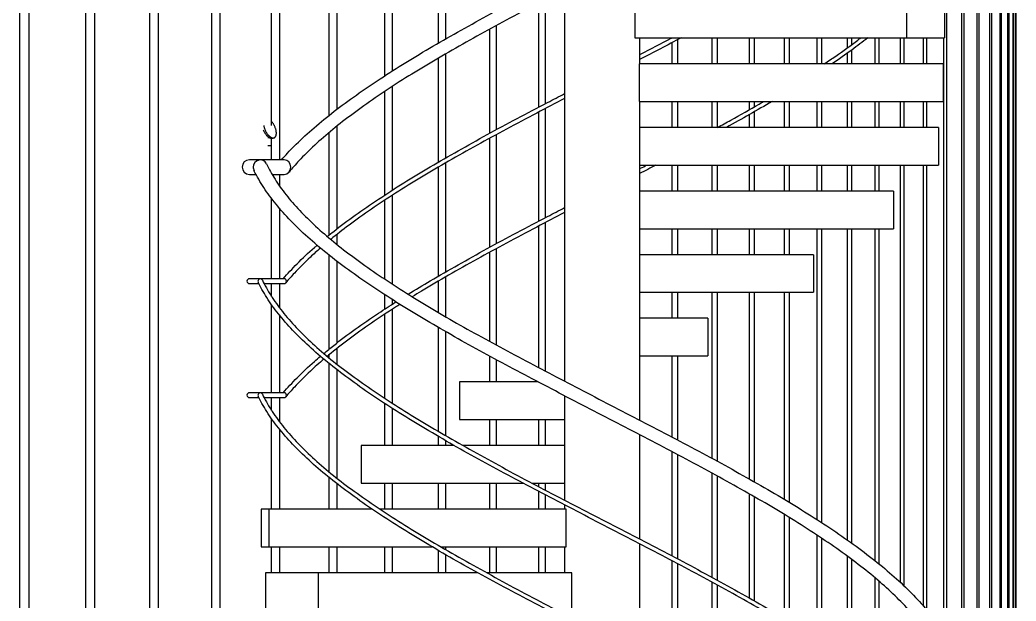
# Model space of a CAD drawing. Header units: millimetres. Extents: x 0 to 157650, y 0 to 89100.
# Drawn here: x 35565 to 38477, y 65629 to 67328 of the extents above; entities that cross this region are included whole.
import ezdxf

# ---------------------------------------------------------------- set-up
doc = ezdxf.new("R2010")
doc.units = ezdxf.units.MM
doc.header["$LTSCALE"] = 150
doc.layers.add('Visible', color=7, linetype='Continuous', lineweight=25)

msp = doc.modelspace()

# ---------------------------------------------------------------- linework, layer by layer
at = {"layer": 'Visible', "color": 9, "true_color": 0xc0c0c0}
for p, q in [((35565.3, 55508.9), (35565.3, 77170.4)), ((35591.2, 77170.4), (35591.2, 55508.9)), ((35758, 55508.9), (35758, 77170.4)), ((35783.1, 77170.4), (35783.1, 55508.9)), ((35944.9, 55508.9), (35944.9, 77170.4)), ((35969.2, 77170.4), (35969.2, 55508.9)), ((36125.8, 55508.9), (36125.8, 77170.4)), ((36149.4, 77170.4), (36149.4, 55508.9)), ((38400.4, 59508.9), (38400.4, 75020.4)), ((38404.8, 75020.4), (38404.8, 59508.9)), ((38430.5, 59508.9), (38430.5, 75020.4)), ((38433.9, 75020.4), (38433.9, 59508.9)), ((38453.1, 59508.9), (38453.1, 75020.4)), ((38455.5, 75020.4), (38455.5, 59508.9)), ((38468.2, 59508.9), (38468.2, 75020.4)), ((38469.7, 75020.4), (38469.7, 59508.9)), ((38476, 59508.9), (38476, 75020.4)), ((38476.4, 75020.4), (38476.4, 59508.9)), ((38477, 59508.9), (38477, 75020.4)), ((38363, 59508.9), (38363, 74988.2)), ((38368.4, 74994.2), (38368.4, 59508.9)), ((38324.5, 74945.5), (38324.5, 59508.9)), ((36300.8, 67018.7), (36300.8, 68577.4)), ((36323.6, 68577.4), (36323.6, 66918.6)), ((36469.6, 67049.2), (36469.6, 68391.4)), ((36491.6, 68391.4), (36491.6, 67066.3)), ((36632.3, 67164.8), (36632.3, 68391.4)), ((38318.1, 65380.6), (38318.1, 68308.1)), ((36653.4, 68205.4), (36653.4, 67178.3)), ((36788.5, 67260.2), (36788.5, 68205.4)), ((36808.8, 68205.4), (36808.8, 67271.8)), ((37157.4, 68019.4), (37157.4, 66271.3)), ((38273.3, 67532.1), (38273.3, 65520)), ((37081.7, 67072.8), (37081.7, 67377.8)), ((37100.3, 67387.5), (37100.3, 67082.5)), ((37362.6, 67385.4), (37362.6, 67275.4)), ((38156.3, 67385.4), (38156.3, 67275.4)), ((38268.3, 67385.4), (38268.3, 67275.4)), ((36938.4, 66996.3), (36938.4, 67301)), ((36957.8, 67311.6), (36957.8, 67006.8)), ((37362.6, 67275.4), (38156.3, 67275.4)), ((37376.5, 67275.4), (37376.5, 67199.4)), ((37471.8, 67199.4), (37471.8, 67261.6)), ((37487.7, 67269.9), (37487.7, 67199.4)), ((37588.3, 67199.4), (37588.3, 67275.4)), ((37603.2, 67275.4), (37603.2, 67199.4)), ((37697.8, 67199.4), (37697.8, 67275.4)), ((37711.8, 67275.4), (37711.8, 67199.4)), ((37800.4, 67199.4), (37800.4, 67275.4)), ((37813.5, 67275.4), (37813.5, 67199.4)), ((37895.9, 67199.4), (37895.9, 67275.4)), ((37908, 67275.4), (37908, 67199.4)), ((37984.3, 67246.5), (37984.3, 67275.4)), ((37995.5, 67275.4), (37995.5, 67254.7)), ((38065.6, 67199.4), (38065.6, 67275.4)), ((38075.8, 67275.4), (38075.8, 67199.4)), ((38139.6, 67199.4), (38139.6, 67275.4)), ((38148.9, 67275.4), (38148.9, 67199.4)), ((38156.3, 67275.4), (38268.3, 67275.4)), ((38206.4, 67199.4), (38206.4, 67275.4)), ((38214.8, 67275.4), (38214.8, 67199.4)), ((38266, 65532.7), (38266, 67275.4)), ((37995.5, 67238.9), (37995.5, 67199.4)), ((36788.5, 66912.1), (36788.5, 67216.2)), ((36808.8, 67228.1), (36808.8, 66923.9)), ((37984.3, 67199.4), (37984.3, 67230.9)), ((38263.5, 67199.4), (37375.1, 67199.4)), ((37375.1, 67199.4), (37375.1, 67089.4)), ((38263.5, 67199.4), (38263.5, 67089.4)), ((36632.3, 66816.2), (36632.3, 67119.1)), ((36653.4, 67132.9), (36653.4, 66829.8)), ((37375.1, 67089.4), (38263.5, 67089.4)), ((37376.5, 67089.4), (37376.5, 66157.8)), ((37471.8, 67013.4), (37471.8, 67089.4)), ((37487.7, 67089.4), (37487.7, 67013.4)), ((37588.3, 67013.4), (37588.3, 67089.4)), ((37603.2, 67089.4), (37603.2, 67013.4)), ((37697.8, 67065.6), (37697.8, 67089.4)), ((37711.8, 67089.4), (37711.8, 67073.6)), ((37800.4, 67013.4), (37800.4, 67089.4)), ((37813.5, 67089.4), (37813.5, 67013.4)), ((37895.9, 67013.4), (37895.9, 67089.4)), ((37908, 67089.4), (37908, 67013.4)), ((37984.3, 67013.4), (37984.3, 67089.4)), ((37995.5, 67089.4), (37995.5, 67013.4)), ((38065.6, 67013.4), (38065.6, 67089.4)), ((38075.8, 67089.4), (38075.8, 67013.4)), ((38139.6, 67013.4), (38139.6, 67089.4)), ((38148.9, 67089.4), (38148.9, 67013.4)), ((38206.4, 67013.4), (38206.4, 67089.4)), ((38214.8, 67089.4), (38214.8, 67013.4)), ((37081.7, 66739.5), (37081.7, 67058.7)), ((37100.3, 67068.4), (37100.3, 66749.2)), ((37711.8, 67059.2), (37711.8, 67013.4)), ((37697.8, 67013.4), (37697.8, 67051.2)), ((36469.6, 66699.2), (36469.6, 66999)), ((36491.6, 67017.1), (36491.6, 66716.6)), ((38250.5, 67013.4), (37376.5, 67013.4)), ((38250.5, 67013.4), (38250.5, 66903.4)), ((36300.8, 66918.6), (36300.8, 66980.9)), ((36305.2, 66981.6), (36309, 66983.5)), ((36938.4, 66663), (36938.4, 66982.1)), ((36957.8, 66992.6), (36957.8, 66673.5)), ((36297.4, 66959.4), (36290.1, 66959.4)), ((36267.9, 66918.6), (36236, 66918.6)), ((36338, 66918.6), (36267.9, 66918.6)), ((36788.5, 66578.8), (36788.5, 66897.6)), ((36808.8, 66909.4), (36808.8, 66590.5)), ((37376.5, 66903.4), (38250.5, 66903.4)), ((37471.8, 66827.4), (37471.8, 66903.4)), ((37487.7, 66903.4), (37487.7, 66827.4)), ((37588.3, 66827.4), (37588.3, 66903.4)), ((37603.2, 66903.4), (37603.2, 66827.4)), ((37697.8, 66827.4), (37697.8, 66903.4)), ((37711.8, 66903.4), (37711.8, 66827.4)), ((37800.4, 66827.4), (37800.4, 66903.4)), ((37813.5, 66903.4), (37813.5, 66827.4)), ((37895.9, 66827.4), (37895.9, 66903.4)), ((37908, 66903.4), (37908, 66827.4)), ((37984.3, 66827.4), (37984.3, 66903.4)), ((37995.5, 66903.4), (37995.5, 66827.4)), ((38065.6, 66827.4), (38065.6, 66903.4)), ((38075.8, 66903.4), (38075.8, 66827.4)), ((38139.6, 65682.7), (38139.6, 66903.4)), ((38148.9, 66903.4), (38148.9, 65674)), ((38206.4, 65613.9), (38206.4, 66903.4)), ((38214.8, 66903.4), (38214.8, 65604.1)), ((36236, 66876.2), (36255.4, 66876.2)), ((36302.3, 66876.2), (36338, 66876.2)), ((36323.6, 66876.2), (36323.6, 66843)), ((38118.9, 66827.4), (37376.5, 66827.4)), ((38118.9, 66827.4), (38118.9, 66717.4)), ((36300.8, 66571), (36300.8, 66805.6)), ((36632.3, 66569.6), (36632.3, 66801.1)), ((36653.4, 66814.8), (36653.4, 66555.7)), ((36323.6, 66777.3), (36323.6, 66571)), ((37081.7, 66310.9), (37081.7, 66725.4)), ((37100.3, 66735.1), (37100.3, 66301.1)), ((37376.5, 66717.4), (38118.9, 66717.4)), ((37471.8, 66641.4), (37471.8, 66717.4)), ((37487.7, 66717.4), (37487.7, 66641.4)), ((37588.3, 66641.4), (37588.3, 66717.4)), ((37603.2, 66717.4), (37603.2, 66641.4)), ((37697.8, 66641.4), (37697.8, 66717.4)), ((37711.8, 66717.4), (37711.8, 66641.4)), ((37800.4, 66641.4), (37800.4, 66717.4)), ((37813.5, 66717.4), (37813.5, 66641.4)), ((37895.9, 65866.5), (37895.9, 66717.4)), ((37908, 66717.4), (37908, 65858.7)), ((37984.3, 65807), (37984.3, 66717.4)), ((37995.5, 66717.4), (37995.5, 65799)), ((38065.6, 65746.1), (38065.6, 66717.4)), ((38075.8, 66717.4), (38075.8, 65737.9)), ((36491.6, 66700.3), (36491.6, 66671.6)), ((36957.8, 66659.3), (36957.8, 66377.1)), ((36469.6, 66365.8), (36469.6, 66639.5)), ((36491.6, 66622.4), (36491.6, 66383.2)), ((36938.4, 66387.7), (36938.4, 66648.7)), ((37884.5, 66641.4), (37376.5, 66641.4)), ((37884.5, 66641.4), (37884.5, 66531.4)), ((36267.9, 66571), (36236, 66571)), ((36338, 66571), (36267.9, 66571)), ((36788.5, 66472.4), (36788.5, 66564.3)), ((36808.8, 66576.1), (36808.8, 66460.6)), ((36236, 66557), (36263.7, 66557)), ((36278.9, 66557), (36338, 66557)), ((36300.8, 66519.2), (36300.8, 66557)), ((36323.6, 66557), (36323.6, 66486.7)), ((36632.3, 66482.8), (36632.3, 66523.9)), ((36653.4, 66510.3), (36653.4, 66496.5)), ((37376.5, 66531.4), (37884.5, 66531.4)), ((37471.8, 66455.4), (37471.8, 66531.4)), ((37487.7, 66531.4), (37487.7, 66455.4)), ((37588.3, 66046), (37588.3, 66531.4)), ((37603.2, 66531.4), (37603.2, 66037.8)), ((37697.8, 65985.4), (37697.8, 66531.4)), ((37711.8, 66531.4), (37711.8, 65977.4)), ((37800.4, 65925.8), (37800.4, 66531.4)), ((37813.5, 66531.4), (37813.5, 65917.9)), ((36300.8, 66237.7), (36300.8, 66495.2)), ((36653.4, 66481.5), (36653.4, 66207.2)), ((36323.6, 66465.1), (36323.6, 66237.7)), ((36632.3, 66220.9), (36632.3, 66467.7)), ((37575.6, 66455.4), (37376.5, 66455.4)), ((37575.6, 66455.4), (37575.6, 66345.4)), ((36788.5, 66124.4), (36788.5, 66428.5)), ((36808.8, 66416.8), (36808.8, 66112.6)), ((36491.6, 66367), (36491.6, 66321.7)), ((36469.6, 66339.4), (36469.6, 66349.3)), ((36938.4, 66269.4), (36938.4, 66344.6)), ((36957.8, 66334.1), (36957.8, 66269.4)), ((37376.5, 66345.4), (37575.6, 66345.4)), ((37471.8, 66108.1), (37471.8, 66345.4)), ((37487.7, 66345.4), (37487.7, 66099.7)), ((36469.6, 66006), (36469.6, 66322.8)), ((36491.6, 66305.4), (36491.6, 65988.4)), ((37079.7, 66269.4), (36850.4, 66269.4)), ((36850.4, 66269.4), (36850.4, 66159.4)), ((36267.9, 66237.7), (36236, 66237.7)), ((36236, 66223.7), (36263.7, 66223.7)), ((36338, 66237.7), (36267.9, 66237.7)), ((36278.9, 66223.7), (36338, 66223.7)), ((36300.8, 66185.9), (36300.8, 66223.7)), ((36323.6, 66223.7), (36323.6, 66153.3)), ((37157.4, 66228.8), (37157.4, 65923.7)), ((36632.3, 66083.4), (36632.3, 66205.8)), ((36653.4, 66192.2), (36653.4, 66083.4)), ((36300.8, 65897.4), (36300.8, 66161.9)), ((36850.4, 66159.4), (37157.4, 66159.4)), ((36938.4, 66083.4), (36938.4, 66159.4)), ((36957.8, 66159.4), (36957.8, 66083.4)), ((37081.7, 66083.4), (37081.7, 66159.4)), ((37100.3, 66159.4), (37100.3, 66083.4)), ((36323.6, 66131.7), (36323.6, 65897.4)), ((36788.5, 66083.4), (36788.5, 66109.9)), ((36808.8, 66098.2), (36808.8, 66083.4)), ((37376.5, 66115.4), (37376.5, 65810.3)), ((36834.6, 66083.4), (36562.3, 66083.4)), ((36562.3, 66083.4), (36562.3, 65973.4)), ((37157.4, 66083.4), (36860, 66083.4)), ((37471.8, 65760.5), (37471.8, 66065.4)), ((37487.7, 66057), (37487.7, 65752.1)), ((36469.6, 65897.4), (36469.6, 65989.5)), ((37588.3, 65698.2), (37588.3, 66003)), ((37603.2, 65994.8), (37603.2, 65690.1)), ((36491.6, 65972.1), (36491.6, 65897.4)), ((36562.3, 65973.4), (37035.9, 65973.4)), ((36632.3, 65897.4), (36632.3, 65973.4)), ((36653.4, 65973.4), (36653.4, 65897.4)), ((36788.5, 65897.4), (36788.5, 65973.4)), ((36808.8, 65973.4), (36808.8, 65897.4)), ((36938.4, 65897.4), (36938.4, 65973.4)), ((36957.8, 65973.4), (36957.8, 65897.4)), ((37062.6, 65973.4), (37157.4, 65973.4)), ((37081.7, 65963.3), (37081.7, 65973.4)), ((37100.3, 65973.4), (37100.3, 65953.6)), ((37081.7, 65897.4), (37081.7, 65949.2)), ((37100.3, 65939.5), (37100.3, 65897.4)), ((37697.8, 65637.5), (37697.8, 65941.8)), ((37711.8, 65933.8), (37711.8, 65629.5)), ((36270.4, 65897.4), (36270.4, 65787.4)), ((36292.8, 65897.4), (36270.4, 65897.4)), ((36594.9, 65897.4), (36292.8, 65897.4)), ((36292.8, 65897.4), (36292.8, 65787.4)), ((37161.5, 65897.4), (36617.5, 65897.4)), ((37157.4, 65909.7), (37157.4, 65897.4)), ((37161.5, 65787.4), (37161.5, 65897.4)), ((37800.4, 65577.6), (37800.4, 65881.4)), ((37813.5, 65873.4), (37813.5, 65569.7)), ((37895.9, 65517.9), (37895.9, 65820.9)), ((37908, 65812.8), (37908, 65510)), ((36270.4, 65787.4), (36292.8, 65787.4)), ((36292.8, 65787.4), (36770, 65787.4)), ((36300.8, 65711.4), (36300.8, 65787.4)), ((36323.6, 65787.4), (36323.6, 65711.4)), ((36469.6, 65711.4), (36469.6, 65787.4)), ((36491.6, 65787.4), (36491.6, 65711.4)), ((36632.3, 65711.4), (36632.3, 65787.4)), ((36653.4, 65787.4), (36653.4, 65711.4)), ((36788.5, 65711.4), (36788.5, 65776.5)), ((36794.8, 65787.4), (37161.5, 65787.4)), ((36808.8, 65787.4), (36808.8, 65779.3)), ((36938.4, 65711.4), (36938.4, 65787.4)), ((36957.8, 65787.4), (36957.8, 65711.4)), ((37081.7, 65711.4), (37081.7, 65787.4)), ((37100.3, 65787.4), (37100.3, 65711.4)), ((37157.4, 65787.4), (37157.4, 65711.4)), ((37376.5, 65796.3), (37376.5, 65477)), ((36808.8, 65764.8), (36808.8, 65711.4)), ((37984.3, 65457.8), (37984.3, 65759.5)), ((37995.5, 65751.3), (37995.5, 65449.7)), ((37471.8, 65427.1), (37471.8, 65746.4)), ((37487.7, 65738), (37487.7, 65418.8)), ((36437.4, 65711.4), (36283.4, 65711.4)), ((36283.4, 65711.4), (36283.4, 65601.4)), ((36903.7, 65711.4), (36437.4, 65711.4)), ((36437.4, 65711.4), (36437.4, 65601.4)), ((37178.1, 65711.4), (36929.7, 65711.4)), ((37178.1, 65601.4), (37178.1, 65711.4)), ((38065.6, 65396.1), (38065.6, 65696)), ((37588.3, 65364.9), (37588.3, 65684)), ((37603.2, 65675.9), (37603.2, 65356.8)), ((38075.8, 65687.2), (38075.8, 65387.8))]:
    msp.add_line(p, q, dxfattribs=at)
for centre, radius in [((36236, 66897.4), 21.2), ((36236, 66564), 7), ((36236, 66230.7), 7)]:
    msp.add_arc(centre, radius, 90, 270, dxfattribs=at)
for centre, major_axis, ratio, start_param, end_param in [((36267.9, 66897.4), (0, 21.2), 0.969031, 5.163107, 7.853982), ((36338, 66897.4), (0, 21.2), 0.90105, 4.712389, 6.283185), ((36267.9, 66897.4), (0, 21.2), 0.969031, 1.570796, 2.036145), ((36338, 66897.4), (0, -21.2), 0.90105, 0, 1.570796), ((36267.9, 66564), (0, 7), 0.969031, 5.168054, 7.853982), ((36267.9, 66564), (0, 7), 0.969031, 1.570796, 2.031292), ((36338, 66564), (0, 7), 0.90105, 4.712389, 6.283185), ((36338, 66564), (0, -7), 0.90105, 0, 1.570796), ((36267.9, 66230.7), (0, 7), 0.969031, 5.168054, 7.853982), ((36267.9, 66230.7), (0, 7), 0.969031, 1.570796, 2.031292), ((36338, 66230.7), (0, 7), 0.90105, 4.712389, 6.283185), ((36338, 66230.7), (0, -7), 0.90105, 0, 1.570796)]:
    msp.add_ellipse(centre, major_axis=major_axis, ratio=ratio, start_param=start_param, end_param=end_param, dxfattribs=at)
for points, knots in [([(36329.8, 66918.6), (36341.5, 66931.9), (36353.9, 66945.3), (36383.2, 66974.6), (36400.3, 66990.6), (36436.8, 67022.6), (36456.1, 67038.6), (36496.7, 67070.5), (36518.1, 67086.4), (36562.5, 67118.2), (36585.6, 67134.1), (36633.5, 67165.8), (36658.3, 67181.7), (36709.3, 67213.3), (36735.5, 67229.1), (36789.2, 67260.7), (36816.6, 67276.4), (36872.6, 67307.9), (36901.1, 67323.7), (36958.8, 67355.2), (36988.1, 67370.9), (37047.3, 67402.3), (37077.1, 67418), (37123.9, 67442.4), (37140.6, 67451.1), (37157.4, 67459.8)], [1.422228, 1.422228, 1.422228, 1.422228, 10.006966, 10.006966, 20.366936, 20.366936, 30.730318, 30.730318, 41.086166, 41.086166, 51.428656, 51.428656, 61.755594, 61.755594, 72.066761, 72.066761, 82.362863, 82.362863, 92.644934, 92.644934, 102.914025, 102.914025, 113.171055, 113.171055, 118.862209, 118.862209, 118.862209, 118.862209]), ([(37157.4, 67417.4), (37133.5, 67404.9), (37109.6, 67392.5), (37056.3, 67364.4), (37026.8, 67348.8), (36968.7, 67317.6), (36940, 67301.9), (36883.6, 67270.8), (36855.9, 67255.2), (36801.7, 67224.1), (36775.2, 67208.5), (36723.6, 67177.4), (36698.5, 67161.9), (36649.9, 67130.9), (36626.4, 67115.4), (36581.3, 67084.5), (36559.6, 67069), (36518.2, 67038.2), (36498.4, 67022.8), (36461.1, 66992.1), (36443.4, 66976.7), (36410.4, 66946.2), (36395, 66930.9), (36370.6, 66904.8), (36361, 66893.9), (36352, 66883.1)], [533.511045, 533.511045, 533.511045, 533.511045, 541.64768, 541.64768, 551.853133, 551.853133, 562.047503, 562.047503, 572.230187, 572.230187, 582.400381, 582.400381, 592.557129, 592.557129, 602.699423, 602.699423, 612.82642, 612.82642, 622.937836, 622.937836, 633.034652, 633.034652, 643.120272, 643.120272, 650.350486, 650.350486, 650.350486, 650.350486]), ([(37498, 67275.4), (37477.9, 67264.7), (37457.7, 67254.1), (37417.2, 67232.9), (37396.9, 67222.3), (37376.5, 67211.7)], [492.694696, 492.694696, 492.694696, 492.694696, 499.647265, 499.647265, 506.556144, 506.556144, 506.556144, 506.556144]), ([(37376.5, 67225.7), (37377.5, 67226.3), (37378.5, 67226.8), (37409.6, 67243), (37439.5, 67258.6), (37469.9, 67274.6), (37470.6, 67275), (37471.3, 67275.4)], [142.888638, 142.888638, 142.888638, 142.888638, 143.230907, 143.230907, 153.451196, 153.451196, 153.697756, 153.697756, 153.697756, 153.697756]), ([(37916.4, 67199.4), (37927.7, 67206.9), (37938.8, 67214.5), (37972.2, 67237.6), (37993.8, 67253.2), (38017.3, 67271), (38020.2, 67273.2), (38023.1, 67275.4)], [209.746978, 209.746978, 209.746978, 209.746978, 214.69141, 214.69141, 224.88201, 224.88201, 226.317145, 226.317145, 226.317145, 226.317145]), ([(38044, 67275.4), (38028.7, 67263.5), (38012.9, 67251.6), (37978.1, 67226.3), (37958.9, 67212.8), (37939.1, 67199.4)], [420.152555, 420.152555, 420.152555, 420.152555, 427.906366, 427.906366, 436.678212, 436.678212, 436.678212, 436.678212]), ([(36463.9, 66694.5), (36470, 66699.5), (36476.3, 66704.6), (36502.6, 66725.4), (36523.6, 66741.1), (36567.3, 66772.6), (36590.2, 66788.3), (36637.4, 66819.7), (36661.9, 66835.5), (36712.3, 66866.9), (36738.3, 66882.6), (36791.4, 66913.9), (36818.7, 66929.6), (36874.2, 66961), (36902.5, 66976.7), (36959.9, 67008.1), (36989.1, 67023.7), (37048, 67055.1), (37077.8, 67070.7), (37124.2, 67095), (37140.8, 67103.7), (37157.4, 67112.3)], [27.260912, 27.260912, 27.260912, 27.260912, 30.54502, 30.54502, 40.812143, 40.812143, 51.074955, 51.074955, 61.332691, 61.332691, 71.585242, 71.585242, 81.832819, 81.832819, 92.075749, 92.075749, 102.314374, 102.314374, 112.548999, 112.548999, 118.184956, 118.184956, 118.184956, 118.184956]), ([(37157.4, 67098.3), (37130.1, 67084), (37102.8, 67069.8), (37046.1, 67040), (37016.6, 67024.3), (36958.4, 66993), (36929.7, 66977.4), (36873.2, 66946.2), (36845.5, 66930.5), (36791.2, 66899.3), (36764.6, 66883.7), (36712.8, 66852.4), (36687.7, 66836.8), (36638.9, 66805.6), (36615.3, 66790), (36569.9, 66758.8), (36548.1, 66743.3), (36508.7, 66713.8), (36490.9, 66700), (36473.9, 66686.1)], [531.260216, 531.260216, 531.260216, 531.260216, 540.551227, 540.551227, 550.768419, 550.768419, 560.981952, 560.981952, 571.191625, 571.191625, 581.397172, 581.397172, 591.59827, 591.59827, 601.794583, 601.794583, 611.985827, 611.985827, 621.059015, 621.059015, 621.059015, 621.059015]), ([(37604.3, 67013.4), (37617.3, 67020.5), (37630.2, 67027.6), (37671.1, 67050.4), (37698.7, 67066), (37730.2, 67084.2), (37734.6, 67086.8), (37739.1, 67089.4)], [169.230935, 169.230935, 169.230935, 169.230935, 173.881006, 173.881006, 184.090182, 184.090182, 185.782625, 185.782625, 185.782625, 185.782625]), ([(37763.9, 67089.4), (37742.3, 67076.7), (37720.2, 67063.9), (37675.6, 67038.6), (37653, 67026), (37630.2, 67013.4)], [460.617206, 460.617206, 460.617206, 460.617206, 468.929525, 468.929525, 477.162472, 477.162472, 477.162472, 477.162472]), ([(36278.3, 67018.7), (36278.3, 67018.5), (36278.5, 67017), (36279, 67015), (36279.8, 67011.9), (36280.6, 67009.5), (36281.7, 67006.5), (36282.8, 67004.1), (36284.2, 67001.2), (36285.5, 66998.9), (36287.2, 66996.2), (36288.6, 66994.2), (36290.5, 66991.8), (36292.1, 66990.1), (36294.1, 66988.1), (36295.7, 66986.8), (36297.7, 66985.3), (36299.3, 66984.4), (36301.3, 66983.5), (36302.9, 66983), (36304.7, 66982.7), (36306.2, 66982.7), (36307.8, 66983), (36309.1, 66983.5), (36310.5, 66984.4), (36311.5, 66985.3), (36312.6, 66986.8), (36313.3, 66988.1), (36314, 66990.1), (36314.4, 66991.8), (36314.8, 66994.2), (36314.9, 66996.2), (36314.8, 66998.9), (36314.6, 67001.2), (36314.2, 67004.1), (36313.7, 67006.5), (36312.9, 67009.5), (36312.1, 67011.9), (36310.9, 67015), (36309.9, 67017.4), (36308.4, 67020.3), (36307.2, 67022.5), (36305.5, 67025.2), (36304, 67027.3), (36302.3, 67029.4), (36301.4, 67030.5), (36300.8, 67031.1)], [-5.00465, -5.00465, -5.00465, -5.00465, -4.974188, -4.843289, -4.777839, -4.646939, -4.581489, -4.45059, -4.38514, -4.25424, -4.18879, -4.057891, -3.992441, -3.861541, -3.796091, -3.665191, -3.599742, -3.468842, -3.403392, -3.272492, -3.207043, -3.076143, -3.010693, -2.879793, -2.814343, -2.683444, -2.617994, -2.487094, -2.421644, -2.290745, -2.225295, -2.094395, -2.028945, -1.898046, -1.832596, -1.701696, -1.636246, -1.505346, -1.439897, -1.308997, -1.243547, -1.112647, -1.047198, -0.916298, -0.850848, -0.754093, -0.754093, -0.754093, -0.754093]), ([(36305.2, 66981.6), (36304.7, 66981.4), (36303.9, 66981.1), (36302.4, 66980.8), (36300.9, 66980.8), (36299.1, 66981.1), (36297.5, 66981.6), (36295.5, 66982.5), (36293.9, 66983.5), (36291.9, 66984.9), (36290.3, 66986.3), (36288.3, 66988.2), (36286.7, 66990), (36284.8, 66992.4), (36283.4, 66994.4), (36281.7, 66997.1), (36280.4, 66999.3), (36279, 67002.2), (36278.2, 67004), (36277.7, 67005.2)], [2.907691, 2.907691, 2.907691, 2.907691, 3.010693, 3.076143, 3.207043, 3.272492, 3.403392, 3.468842, 3.599742, 3.665191, 3.796091, 3.861541, 3.992441, 4.057891, 4.18879, 4.25424, 4.38514, 4.45059, 4.578896, 4.578896, 4.578896, 4.578896]), ([(36290.1, 66984.5), (36290.6, 66984.3), (36291.1, 66984.2), (36292.3, 66984), (36292.9, 66983.8), (36293.5, 66983.8)], [1.3064949, 1.3064949, 1.3064949, 1.3064949, 1.4716725, 1.4716725, 1.7096876, 1.7096876, 1.7096876, 1.7096876]), ([(38239.2, 65215.9), (38244.4, 65225.8), (38249.1, 65235.6), (38259.6, 65260.5), (38264.6, 65275.5), (38272.2, 65305.5), (38274.7, 65320.6), (38277.1, 65350.8), (38277, 65366), (38274.1, 65396.3), (38271.3, 65411.6), (38263.1, 65442), (38257.7, 65457.3), (38244.2, 65487.8), (38236.2, 65503.1), (38217.7, 65533.6), (38207.1, 65548.8), (38183.7, 65579.3), (38170.8, 65594.5), (38142.7, 65625), (38127.5, 65640.3), (38094.9, 65670.8), (38077.5, 65686.1), (38040.6, 65716.7), (38021, 65732.1), (37980.1, 65762.8), (37958.6, 65778.2), (37913.9, 65809.1), (37890.7, 65824.5), (37842.6, 65855.4), (37817.7, 65870.9), (37766.5, 65901.9), (37740.2, 65917.4), (37686.4, 65948.4), (37658.9, 65964), (37602.8, 65995.1), (37574.3, 66010.6), (37516.5, 66041.8), (37487.2, 66057.4), (37428, 66088.5), (37398.1, 66104.2), (37338.1, 66135.4), (37307.9, 66151), (37247.4, 66182.2), (37217.1, 66197.9), (37156.7, 66229.2), (37126.6, 66244.8), (37066.7, 66276.1), (37036.9, 66291.8), (36978.1, 66323.2), (36948.9, 66338.9), (36891.5, 66370.3), (36863.2, 66386), (36807.6, 66417.4), (36780.3, 66433.1), (36727.1, 66464.6), (36701.1, 66480.4), (36650.6, 66511.9), (36626, 66527.7), (36578.6, 66559.4), (36555.7, 66575.2), (36511.7, 66606.9), (36490.7, 66622.8), (36450.5, 66654.6), (36431.4, 66670.6), (36395.4, 66702.6), (36378.5, 66718.6), (36346.9, 66750.7), (36332.3, 66766.8), (36305.4, 66799.1), (36293.2, 66815.2), (36271.4, 66847.7), (36261.7, 66863.9), (36252, 66882.7), (36250.8, 66885.3), (36249.5, 66887.9)], [279.219767, 279.219767, 279.219767, 279.219767, 285.847297, 285.847297, 296.047798, 296.047798, 306.334322, 306.334322, 316.699596, 316.699596, 327.095856, 327.095856, 337.455155, 337.455155, 347.732138, 347.732138, 357.923222, 357.923222, 368.051563, 368.051563, 378.145568, 378.145568, 388.227774, 388.227774, 398.312682, 398.312682, 408.408284, 408.408284, 418.518256, 418.518256, 428.643738, 428.643738, 438.784533, 438.784533, 448.939838, 448.939838, 459.10866, 459.10866, 469.290036, 469.290036, 479.48315, 479.48315, 489.687378, 489.687378, 499.902319, 499.902319, 510.127795, 510.127795, 520.363859, 520.363859, 530.610795, 530.610795, 540.869118, 540.869118, 551.139565, 551.139565, 561.423066, 561.423066, 571.720671, 571.720671, 582.033393, 582.033393, 592.36187, 592.36187, 602.705753, 602.705753, 613.062608, 613.062608, 623.426205, 623.426205, 633.784333, 633.784333, 644.117222, 644.117222, 645.739361, 645.739361, 645.739361, 645.739361]), ([(36286.4, 66906.6), (36293.3, 66891.8), (36301.5, 66876.9), (36320.5, 66846.8), (36331.3, 66831.6), (36355.4, 66801.1), (36368.6, 66785.9), (36397.4, 66755.4), (36412.9, 66740.1), (36446.1, 66709.6), (36463.8, 66694.3), (36501.3, 66663.6), (36521.1, 66648.2), (36562.6, 66617.5), (36584.3, 66602.1), (36629.5, 66571.3), (36653, 66555.8), (36701.5, 66524.9), (36726.6, 66509.4), (36778.2, 66478.4), (36804.6, 66462.9), (36858.8, 66431.9), (36886.5, 66416.3), (36942.8, 66385.2), (36971.4, 66369.6), (37029.5, 66338.5), (37058.9, 66322.9), (37118.2, 66291.7), (37148.1, 66276.1), (37208.3, 66244.9), (37238.5, 66229.2), (37299, 66198), (37329.3, 66182.3), (37389.6, 66151.1), (37419.7, 66135.4), (37479.5, 66104.1), (37509.2, 66088.4), (37567.9, 66057), (37596.9, 66041.3), (37654.1, 66009.9), (37682.3, 65994.2), (37737.6, 65962.8), (37764.7, 65947), (37817.6, 65915.6), (37843.4, 65899.8), (37893.5, 65868.2), (37917.8, 65852.4), (37964.8, 65820.8), (37987.5, 65804.9), (38030.9, 65773.2), (38051.7, 65757.3), (38091.3, 65725.5), (38110.1, 65709.5), (38145.5, 65677.5), (38162.2, 65661.5), (38193.1, 65629.4), (38207.4, 65613.2), (38233.6, 65581), (38245.5, 65564.8), (38266.6, 65532.3), (38275.9, 65516.1), (38291.8, 65483.6), (38298.5, 65467.3), (38309, 65434.8), (38313, 65418.5), (38317.9, 65387), (38319.2, 65371.6), (38319.2, 65340.2), (38317.8, 65324.1), (38312.5, 65292), (38308.5, 65275.9), (38297.9, 65243.9), (38291.3, 65227.8), (38277.5, 65199.8), (38270.8, 65187.9), (38263.5, 65175.9)], [0, 0, 0, 0, 10.007434, 10.007434, 20.187538, 20.187538, 30.309547, 30.309547, 40.40078, 40.40078, 50.482667, 50.482667, 60.56869, 60.56869, 70.666121, 70.666121, 80.778196, 80.778196, 90.905813, 90.905813, 101.048656, 101.048656, 111.205878, 111.205878, 121.376478, 121.376478, 131.559511, 131.559511, 141.754183, 141.754183, 151.959903, 151.959903, 162.176296, 162.176296, 172.403218, 172.403218, 182.640753, 182.640753, 192.889218, 192.889218, 203.149158, 203.149158, 213.421339, 213.421339, 223.706713, 223.706713, 234.006339, 234.006339, 244.321201, 244.321201, 254.651848, 254.651848, 264.997721, 264.997721, 275.355982, 275.355982, 285.719712, 285.719712, 296.075716, 296.075716, 306.403208, 306.403208, 316.676397, 316.676397, 326.874323, 326.874323, 336.456218, 336.456218, 346.531645, 346.531645, 356.607249, 356.607249, 366.731646, 366.731646, 374.335099, 374.335099, 374.335099, 374.335099]), ([(37376.5, 66892.4), (37377.5, 66892.9), (37378.5, 66893.5), (37385.5, 66897.1), (37391.6, 66900.2), (37397.6, 66903.4)], [142.888638, 142.888638, 142.888638, 142.888638, 143.230907, 143.230907, 145.278322, 145.278322, 145.278322, 145.278322]), ([(36700.2, 66525.9), (36721.2, 66538.9), (36742.8, 66551.9), (36791.4, 66580.6), (36818.7, 66596.3), (36874.2, 66627.7), (36902.5, 66643.4), (36959.9, 66674.7), (36989.1, 66690.4), (37048, 66721.7), (37077.8, 66737.4), (37124.2, 66761.7), (37140.8, 66770.3), (37157.4, 66779)], [63.091909, 63.091909, 63.091909, 63.091909, 71.585242, 71.585242, 81.832819, 81.832819, 92.075749, 92.075749, 102.314374, 102.314374, 112.548999, 112.548999, 118.184956, 118.184956, 118.184956, 118.184956]), ([(37157.4, 66764.9), (37130.1, 66750.7), (37102.8, 66736.5), (37046.1, 66706.6), (37016.6, 66691), (36958.4, 66659.7), (36929.7, 66644.1), (36873.2, 66612.8), (36845.5, 66597.2), (36791.2, 66565.9), (36764.6, 66550.3), (36729.8, 66529.3), (36720.9, 66523.9), (36712.1, 66518.5)], [531.260216, 531.260216, 531.260216, 531.260216, 540.551227, 540.551227, 550.768419, 550.768419, 560.981952, 560.981952, 571.191625, 571.191625, 581.397172, 581.397172, 584.930257, 584.930257, 584.930257, 584.930257]), ([(36335.2, 66571), (36347.7, 66585.7), (36361.2, 66600.4), (36391.3, 66630.8), (36408.1, 66646.6), (36428.5, 66664.6), (36431.1, 66666.8), (36433.6, 66669.1)], [0.480061, 0.480061, 0.480061, 0.480061, 10.007216, 10.007216, 20.275547, 20.275547, 21.734426, 21.734426, 21.734426, 21.734426]), ([(36443.6, 66660.6), (36433.5, 66651.9), (36423.8, 66643.1), (36397.7, 66618.8), (36382.1, 66603.3), (36358.9, 66578.3), (36350.5, 66568.8), (36342.6, 66559.3)], [626.613814, 626.613814, 626.613814, 626.613814, 632.353158, 632.353158, 642.53076, 642.53076, 648.777788, 648.777788, 648.777788, 648.777788]), ([(36274, 66567.1), (36281.2, 66552), (36289.6, 66536.8), (36309.1, 66506.1), (36320.2, 66490.6), (36344.8, 66459.6), (36358.4, 66444.1), (36387.7, 66413), (36403.6, 66397.5), (36437.4, 66366.4), (36455.5, 66350.9), (36493.6, 66319.8), (36513.7, 66304.3), (36555.9, 66273.1), (36577.9, 66257.6), (36623.7, 66226.4), (36647.4, 66210.8), (36696.5, 66179.7), (36721.9, 66164.1), (36773.9, 66132.9), (36800.6, 66117.3), (36855.1, 66086), (36883, 66070.4), (36939.6, 66039.2), (36968.4, 66023.6), (37026.7, 65992.3), (37056.2, 65976.7), (37115.7, 65945.4), (37145.8, 65929.8), (37206, 65898.5), (37236.3, 65882.9), (37296.8, 65851.6), (37327.1, 65835.9), (37387.4, 65804.6), (37417.5, 65789), (37477.2, 65757.7), (37506.8, 65742), (37565.4, 65710.7), (37594.3, 65695), (37651.3, 65663.7), (37679.3, 65648), (37734.3, 65616.7), (37761.2, 65601), (37813.7, 65569.6), (37839.4, 65553.9), (37889, 65522.5), (37913.1, 65506.8), (37959.6, 65475.4), (37981.9, 65459.7), (38024.8, 65428.3), (38045.3, 65412.5), (38084.2, 65381.1), (38102.7, 65365.3), (38137.3, 65333.8), (38153.6, 65318), (38183.8, 65286.4), (38197.7, 65270.6), (38223.2, 65239), (38234.7, 65223.1), (38255.1, 65191.5), (38264.1, 65175.6), (38279.4, 65143.9), (38285.8, 65128.1), (38295.8, 65096.4), (38299.5, 65080.5), (38303.9, 65050.8), (38305, 65036.9), (38305, 65007.2), (38303.6, 64991.4), (38298.3, 64959.8), (38294.3, 64944), (38283.7, 64912.5), (38277.1, 64896.7), (38265, 64872.7), (38260.6, 64864.5), (38255.8, 64856.3)], [0, 0, 0, 0, 10.007374, 10.007374, 20.215852, 20.215852, 30.405381, 30.405381, 40.584876, 40.584876, 50.761357, 50.761357, 60.939288, 60.939288, 71.121068, 71.121068, 81.307742, 81.307742, 91.499581, 91.499581, 101.696459, 101.696459, 111.89808, 111.89808, 122.104107, 122.104107, 132.314225, 132.314225, 142.528173, 142.528173, 152.74576, 152.74576, 162.966867, 162.966867, 173.191453, 173.191453, 183.41955, 183.41955, 193.651269, 193.651269, 203.886795, 203.886795, 214.126384, 214.126384, 224.370351, 224.370351, 234.619039, 234.619039, 244.872761, 244.872761, 255.131674, 255.131674, 265.39556, 265.39556, 275.663439, 275.663439, 285.932993, 285.932993, 296.199849, 296.199849, 306.457113, 306.457113, 316.696112, 316.696112, 326.909546, 326.909546, 335.849646, 335.849646, 346.02281, 346.02281, 356.19535, 356.19535, 366.385412, 366.385412, 371.691785, 371.691785, 371.691785, 371.691785]), ([(38247.7, 64869.5), (38254.4, 64881.4), (38260.3, 64893.3), (38272.1, 64920.6), (38277.4, 64936.1), (38285.6, 64967), (38288.3, 64982.4), (38291.2, 65013.3), (38291.3, 65028.8), (38288.9, 65059.8), (38286.3, 65075.3), (38278.6, 65106.4), (38273.4, 65121.9), (38260.3, 65152.9), (38252.5, 65168.5), (38234.4, 65199.5), (38224, 65215), (38200.9, 65246), (38188.1, 65261.5), (38160.2, 65292.6), (38145.1, 65308.1), (38112.6, 65339.1), (38095.2, 65354.7), (38058.3, 65385.8), (38038.9, 65401.3), (37997.9, 65432.4), (37976.5, 65448), (37931.8, 65479.1), (37908.6, 65494.7), (37860.5, 65525.9), (37835.6, 65541.5), (37784.4, 65572.6), (37758.1, 65588.3), (37704.3, 65619.5), (37676.8, 65635.1), (37620.8, 65666.3), (37592.2, 65681.9), (37534.4, 65713.2), (37505.1, 65728.8), (37445.9, 65760.1), (37416, 65775.7), (37355.9, 65807), (37325.7, 65822.6), (37265.2, 65853.9), (37234.9, 65869.6), (37174.5, 65900.8), (37144.3, 65916.5), (37084.4, 65947.8), (37054.6, 65963.5), (36995.6, 65994.8), (36966.5, 66010.4), (36908.9, 66041.8), (36880.6, 66057.4), (36825, 66088.8), (36797.7, 66104.5), (36744.3, 66135.8), (36718.3, 66151.5), (36667.7, 66182.9), (36643.1, 66198.6), (36595.6, 66230), (36572.7, 66245.7), (36528.7, 66277.1), (36507.6, 66292.9), (36467.5, 66324.3), (36448.4, 66340.1), (36412.3, 66371.6), (36395.4, 66387.4), (36363.8, 66418.9), (36349.1, 66434.7), (36322.2, 66466.3), (36309.9, 66482.2), (36287.9, 66513.8), (36278.1, 66529.7), (36266.9, 66550.7), (36264.3, 66555.8), (36261.8, 66560.9)], [278.138873, 278.138873, 278.138873, 278.138873, 285.976569, 285.976569, 296.190789, 296.190789, 306.432457, 306.432457, 316.699396, 316.699396, 326.977431, 326.977431, 337.245995, 337.245995, 347.48991, 347.48991, 357.70603, 357.70603, 367.900443, 367.900443, 378.082175, 378.082175, 388.258998, 388.258998, 398.436142, 398.436142, 408.616568, 408.616568, 418.801671, 418.801671, 428.991911, 428.991911, 439.187256, 439.187256, 449.387444, 449.387444, 459.592142, 459.592142, 469.801024, 469.801024, 480.01381, 480.01381, 490.230287, 490.230287, 500.450312, 500.450312, 510.67382, 510.67382, 520.900822, 520.900822, 531.131403, 531.131403, 541.365726, 541.365726, 551.604026, 551.604026, 561.846601, 561.846601, 572.09379, 572.09379, 582.345926, 582.345926, 592.603232, 592.603232, 602.865638, 602.865638, 613.132452, 613.132452, 623.401845, 623.401845, 633.670154, 633.670154, 643.931268, 643.931268, 647.25474, 647.25474, 647.25474, 647.25474]), ([(36453.7, 66352.7), (36463.1, 66360.6), (36472.8, 66368.4), (36502.6, 66392), (36523.6, 66407.8), (36567.3, 66439.2), (36590.2, 66455), (36630.2, 66481.6), (36647, 66492.5), (36664.2, 66503.4)], [25.431129, 25.431129, 25.431129, 25.431129, 30.54502, 30.54502, 40.812143, 40.812143, 51.074955, 51.074955, 58.201843, 58.201843, 58.201843, 58.201843]), ([(36676.1, 66496), (36671.8, 66493.3), (36667.5, 66490.6), (36638.9, 66472.3), (36615.3, 66456.7), (36569.9, 66425.5), (36548.1, 66409.9), (36506.4, 66378.8), (36486.5, 66363.2), (36466.3, 66346.6), (36465, 66345.4), (36463.7, 66344.3)], [589.824644, 589.824644, 589.824644, 589.824644, 591.59827, 591.59827, 601.794583, 601.794583, 611.985827, 611.985827, 622.171906, 622.171906, 622.897869, 622.897869, 622.897869, 622.897869]), ([(36335.2, 66237.7), (36347.7, 66252.4), (36361.2, 66267), (36391.3, 66297.5), (36408.1, 66313.2), (36431.8, 66334.1), (36437.7, 66339.2), (36443.7, 66344.3)], [0.480061, 0.480061, 0.480061, 0.480061, 10.007216, 10.007216, 20.275547, 20.275547, 23.606669, 23.606669, 23.606669, 23.606669]), ([(36453.7, 66335.9), (36440, 66324.3), (36426.9, 66312.7), (36397.7, 66285.5), (36382.1, 66270), (36358.9, 66245), (36350.5, 66235.5), (36342.6, 66226)], [624.731705, 624.731705, 624.731705, 624.731705, 632.353158, 632.353158, 642.53076, 642.53076, 648.777788, 648.777788, 648.777788, 648.777788]), ([(38149.4, 64409.4), (38157.1, 64417.1), (38164.4, 64424.9), (38185.6, 64448.1), (38198.5, 64463.6), (38221.9, 64494.6), (38232.3, 64510), (38250.8, 64540.9), (38258.7, 64556.4), (38272.1, 64587.3), (38277.4, 64602.7), (38285.6, 64633.6), (38288.3, 64649.1), (38291.2, 64680), (38291.3, 64695.5), (38288.9, 64726.5), (38286.3, 64742), (38278.6, 64773), (38273.4, 64788.6), (38260.3, 64819.6), (38252.5, 64835.1), (38234.4, 64866.1), (38224, 64881.7), (38200.9, 64912.7), (38188.1, 64928.2), (38160.2, 64959.2), (38145.1, 64974.8), (38112.6, 65005.8), (38095.2, 65021.3), (38058.3, 65052.4), (38038.9, 65068), (37997.9, 65099.1), (37976.5, 65114.6), (37931.8, 65145.8), (37908.6, 65161.4), (37860.5, 65192.5), (37835.6, 65208.1), (37784.4, 65239.3), (37758.1, 65254.9), (37704.3, 65286.1), (37676.8, 65301.8), (37620.8, 65333), (37592.2, 65348.6), (37534.4, 65379.8), (37505.1, 65395.5), (37445.9, 65426.7), (37416, 65442.4), (37355.9, 65473.6), (37325.7, 65489.3), (37265.2, 65520.6), (37234.9, 65536.2), (37174.5, 65567.5), (37144.3, 65583.2), (37084.4, 65614.5), (37054.6, 65630.1), (36995.6, 65661.4), (36966.5, 65677.1), (36908.9, 65708.4), (36880.6, 65724.1), (36825, 65755.4), (36797.7, 65771.1), (36744.3, 65802.5), (36718.3, 65818.2), (36667.7, 65849.5), (36643.1, 65865.3), (36595.6, 65896.6), (36572.7, 65912.4), (36528.7, 65943.8), (36507.6, 65959.5), (36467.5, 65991), (36448.4, 66006.7), (36412.3, 66038.3), (36395.4, 66054), (36363.8, 66085.6), (36349.1, 66101.4), (36322.2, 66133), (36309.9, 66148.8), (36287.9, 66180.5), (36278.1, 66196.3), (36266.9, 66217.3), (36264.3, 66222.5), (36261.8, 66227.6)], [250.337476, 250.337476, 250.337476, 250.337476, 255.425462, 255.425462, 265.602171, 265.602171, 275.783348, 275.783348, 285.976569, 285.976569, 296.190789, 296.190789, 306.432457, 306.432457, 316.699396, 316.699396, 326.977431, 326.977431, 337.245995, 337.245995, 347.48991, 347.48991, 357.70603, 357.70603, 367.900443, 367.900443, 378.082175, 378.082175, 388.258998, 388.258998, 398.436142, 398.436142, 408.616568, 408.616568, 418.801671, 418.801671, 428.991911, 428.991911, 439.187256, 439.187256, 449.387444, 449.387444, 459.592142, 459.592142, 469.801024, 469.801024, 480.01381, 480.01381, 490.230287, 490.230287, 500.450312, 500.450312, 510.67382, 510.67382, 520.900822, 520.900822, 531.131403, 531.131403, 541.365726, 541.365726, 551.604026, 551.604026, 561.846601, 561.846601, 572.09379, 572.09379, 582.345926, 582.345926, 592.603232, 592.603232, 602.865638, 602.865638, 613.132452, 613.132452, 623.401845, 623.401845, 633.670154, 633.670154, 643.931268, 643.931268, 647.25474, 647.25474, 647.25474, 647.25474]), ([(36274, 66233.8), (36281.2, 66218.6), (36289.6, 66203.5), (36309.1, 66172.8), (36320.2, 66157.3), (36344.8, 66126.2), (36358.4, 66110.7), (36387.7, 66079.7), (36403.6, 66064.2), (36437.4, 66033.1), (36455.5, 66017.6), (36493.6, 65986.5), (36513.7, 65970.9), (36555.9, 65939.8), (36577.9, 65924.2), (36623.7, 65893.1), (36647.4, 65877.5), (36696.5, 65846.3), (36721.9, 65830.7), (36773.9, 65799.5), (36800.6, 65783.9), (36855.1, 65752.7), (36883, 65737.1), (36939.6, 65705.9), (36968.4, 65690.2), (37026.7, 65659), (37056.2, 65643.3), (37115.7, 65612.1), (37145.8, 65596.4), (37206, 65565.2), (37236.3, 65549.5), (37296.8, 65518.2), (37327.1, 65502.6), (37387.4, 65471.3), (37417.5, 65455.6), (37477.2, 65424.3), (37506.8, 65408.7), (37565.4, 65377.4), (37594.3, 65361.7), (37651.3, 65330.4), (37679.3, 65314.7), (37734.3, 65283.3), (37761.2, 65267.7), (37813.7, 65236.3), (37839.4, 65220.6), (37889, 65189.2), (37913.1, 65173.5), (37959.6, 65142.1), (37981.9, 65126.4), (38024.8, 65094.9), (38045.3, 65079.2), (38084.2, 65047.7), (38102.7, 65032), (38137.3, 65000.4), (38153.6, 64984.7), (38183.8, 64953.1), (38197.7, 64937.3), (38223.2, 64905.7), (38234.7, 64889.8), (38255.1, 64858.1), (38264.1, 64842.3), (38279.4, 64810.6), (38285.8, 64794.7), (38295.8, 64763), (38299.5, 64747.2), (38303.9, 64717.4), (38305, 64703.6), (38305, 64673.9), (38303.6, 64658.1), (38298.3, 64626.5), (38294.3, 64610.7), (38283.7, 64579.1), (38277.1, 64563.4), (38261.2, 64531.8), (38252, 64516), (38231.1, 64484.5), (38219.3, 64468.7), (38194.5, 64438.4), (38181.6, 64423.9), (38167.7, 64409.4)], [0, 0, 0, 0, 10.007374, 10.007374, 20.215852, 20.215852, 30.405381, 30.405381, 40.584876, 40.584876, 50.761357, 50.761357, 60.939288, 60.939288, 71.121068, 71.121068, 81.307742, 81.307742, 91.499581, 91.499581, 101.696459, 101.696459, 111.89808, 111.89808, 122.104107, 122.104107, 132.314225, 132.314225, 142.528173, 142.528173, 152.74576, 152.74576, 162.966867, 162.966867, 173.191453, 173.191453, 183.41955, 183.41955, 193.651269, 193.651269, 203.886795, 203.886795, 214.126384, 214.126384, 224.370351, 224.370351, 234.619039, 234.619039, 244.872761, 244.872761, 255.131674, 255.131674, 265.39556, 265.39556, 275.663439, 275.663439, 285.932993, 285.932993, 296.199849, 296.199849, 306.457113, 306.457113, 316.696112, 316.696112, 326.909546, 326.909546, 335.849646, 335.849646, 346.02281, 346.02281, 356.19535, 356.19535, 366.385412, 366.385412, 376.601878, 376.601878, 386.84323, 386.84323, 396.271596, 396.271596, 396.271596, 396.271596])]:
    msp.add_open_spline(points, degree=3, knots=knots, dxfattribs=at)
msp.add_open_spline([(37424.5, 66903.4), (37408.5, 66895.1), (37392.5, 66886.7), (37376.5, 66878.4)], degree=3, dxfattribs=at)

doc.saveas('drawing.dxf')
